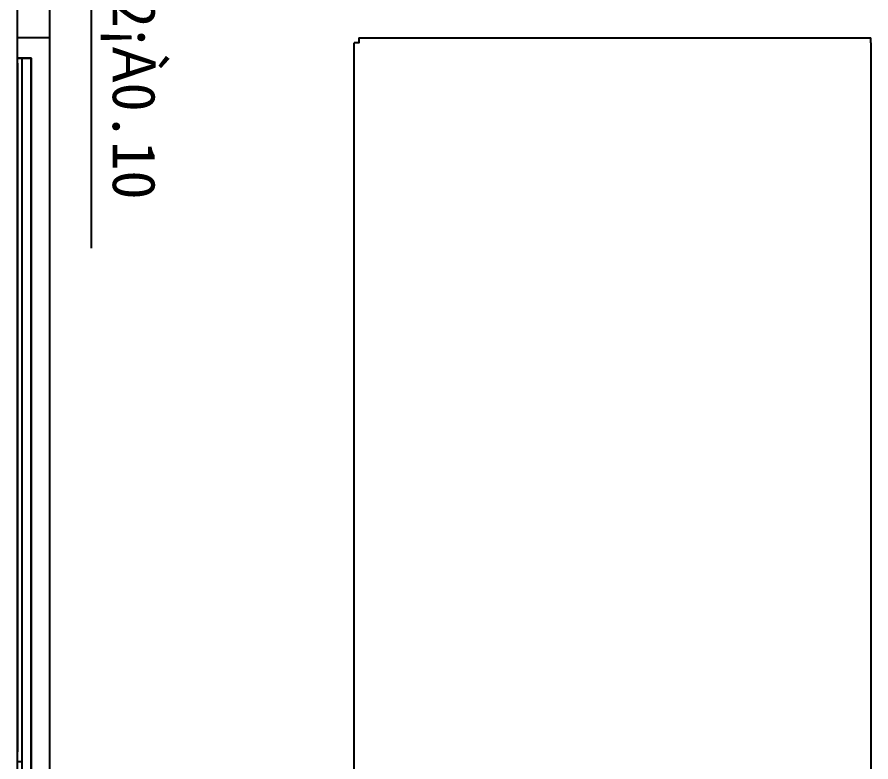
# Model space of a CAD drawing. Header units: millimetres. Extents: x 16 to 282, y 21 to 191.
# Drawn here: x 120.93 to 160.7, y 116.43 to 151.12 of the extents above; entities that cross this region are included whole.
import ezdxf

# ---------------------------------------------------------------- set-up
doc = ezdxf.new("R2010")
doc.units = ezdxf.units.MM
doc.layers.get('0').update_dxf_attribs({"linetype": 'CONTINUOUS'})

msp = doc.modelspace()

# ---------------------------------------------------------------- hatches: boundary and pattern name
at = {"true_color": 0x00ff00}
for points in [[(122.435056, 149.210879), (122.435056, 149.189713), (122.456222, 149.189713), (122.456222, 149.210879)], [(120.932222, 148.978045), (120.932222, 148.956879), (120.953388, 148.956879), (120.953388, 148.978045)]]:
    msp.add_hatch(color=3, dxfattribs=at).paths.add_polyline_path(points)

# ---------------------------------------------------------------- linework, layer by layer
at = {"color": 3, "true_color": 0x00ff00}
for points in [[(120.953389, 149.210879), (120.953389, 154.947045)], [(122.456222, 149.443712), (122.456222, 154.947045)]]:
    msp.add_lwpolyline(points, dxfattribs=at)
at = {"color": 2, "true_color": 0xffff00}
msp.add_lwpolyline([(123.302889, 154.714212), (124.382389, 154.714212), (124.382389, 140.363212)], dxfattribs=at)
at = {"color": 7}
for points in [[(120.953389, 114.518712), (120.953389, 150.163379)], [(122.456222, 111.661212), (122.456222, 150.163379), (120.953389, 150.163379)], [(136.849556, 150.163379), (136.849556, 149.930545), (136.637889, 149.930545)], [(136.849556, 150.163379), (160.704389, 150.163379)], [(160.704389, 149.930545), (160.704389, 150.163379)], [(136.637889, 111.661212), (136.637889, 149.930545)], [(160.704389, 149.930545), (160.704389, 111.661212), (136.849556, 111.661212)], [(121.588389, 149.210879), (120.953389, 149.210879)], [(121.588389, 115.958045), (121.588389, 149.210879)], [(121.588389, 115.958045), (121.588389, 149.210879)]]:
    msp.add_lwpolyline(points, dxfattribs=at)
at = {"color": 4, "true_color": 0x00ffff}
msp.add_lwpolyline([(121.165056, 116.444879), (120.953389, 116.444879), (120.953389, 149.210879), (121.588389, 149.210879), (121.588389, 114.285879), (121.165056, 114.285879), (121.165056, 149.210879)], dxfattribs=at)
at = {"color": 6, "true_color": 0xff00ff}
for points in [[(120.953389, 116.910545), (120.953389, 148.978045)], [(121.588389, 148.978045), (121.588389, 116.910545)]]:
    msp.add_lwpolyline(points, close=True, dxfattribs=at)

# ---------------------------------------------------------------- texts
at = {"color": 3, "true_color": 0x00ff00, "insert": (124.827118, 154.714088), "char_height": 2.005827, "attachment_point": 7, "rotation": 270}
msp.add_mtext('{\\fSimSun|b0|i0|c0;2.2¡À0.10}', dxfattribs=at)

doc.saveas('drawing.dxf')
